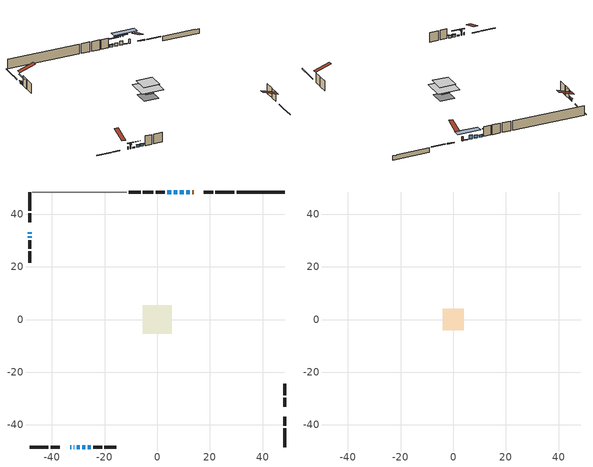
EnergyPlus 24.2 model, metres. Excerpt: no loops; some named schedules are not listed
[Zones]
conditioned space
 floor outside (Floor1 construction): -1.96,-1.96 -1.96,1.96 1.96,1.96 1.96,-1.96 z0.31
 floor adiabatic (AdiabaticFloorConstruction): -5.44,-5.44 -5.44,5.44 5.44,5.44 5.44,-5.44 z2.75
 floor foundation (Slab1 construction): -3.65,-3.65 -3.65,3.65 3.65,3.65 3.65,-3.65 z-1.98
 wall outside (RimJoist1 construction): 29.2,48.41 22.11,48.41 / -48.41,-48.41 -41.32,-48.41 / -48.41,48.41 -48.41,41.32 / 48.41,-48.41 48.41,-41.32 z0.31:0.61
 wall outside (RimJoist2 construction): 21.18,48.41 17.75,48.41 / -40.4,-48.41 -36.97,-48.41 / -48.41,40.4 -48.41,36.97 / 48.41,-40.4 48.41,-36.97 z0.31:0.61
 wall outside (AdiabaticWallConstruction 1): 13.82,48.41 13.23,48.41 z0.31:2.34
 wall outside (AdiabaticWallConstruction): -33.04,-48.41 -32.62,-48.41 z0.31:1.53; -31.7,-48.41 -31.49,-48.41 / 10.05,48.41 8.58,48.41 z0.31:2.39; -48.41,33.04 -48.41,32.48 / 5.25,48.41 3.72,48.41 z0.31:1.28; 12.31,48.41 10.98,48.41 z0.31:0.62; 7.65,48.41 6.18,48.41 / -48.41,31.55 -48.41,31.09 z0.31:1.78; -30.56,-48.41 -29.42,-48.41 z0.31:0.77; -28.49,-48.41 -27.32,-48.41 / -26.39,-48.41 -25.22,-48.41 z0.31:1.43
 wall outside (Wall1 construction): 2.8,48.41 -0.53,48.41 / -24.29,-48.41 -20.97,-48.41 / -48.41,30.16 -48.41,26.84 / 48.41,-33.03 48.41,-29.71 z0.31:5.19
 wall outside (Wall3 construction): -6.35,48.41 -10.74,48.41 / -20.04,-48.41 -15.64,-48.41 / -48.41,25.91 -48.41,21.51 / 48.41,-28.78 48.41,-24.39 z0.31:5.19
 wall foundation (FoundationWall1 construction): 30.12,48.41,-1.98 30.12,48.41,0.31 46.58,48.41,0.31 46.58,48.41,0.09 48.41,48.41,0.09 48.41,48.41,-1.98
 wall othersidecoefficients (Wall2 construction): -1.46,48.41 -5.42,48.41 z0.31:5.19
 wall adiabatic (Wall4 construction): -11.67,48.41 -47.48,48.41 z0.31:5.19
 window (WindowConstruction 9): -33.03,-48.41 -32.62,-48.41 z0.31:1.53
 window (WindowConstruction 7): -31.69,-48.41 -31.49,-48.41 z0.31:2.39
 window (WindowConstruction 8): -48.41,33.03 -48.41,32.48 z0.31:1.28
 window (WindowConstruction 10): 12.3,48.41 10.98,48.41 z0.31:0.61
 window (WindowConstruction): 10.05,48.41 8.58,48.41 z0.31:2.39
 window (WindowConstruction 1): 7.65,48.41 6.18,48.41 z0.31:1.78
 window (WindowConstruction 2): -30.56,-48.41 -29.42,-48.41 z0.31:0.77
 window (WindowConstruction 3): -48.41,31.55 -48.41,31.09 z0.31:1.78
 window (WindowConstruction 4): 5.25,48.41 3.73,48.41 z0.31:1.28
 window (WindowConstruction 5): -28.49,-48.41 -27.32,-48.41 z0.31:1.43
 window (WindowConstruction 6): -26.39,-48.41 -25.22,-48.41 z0.31:1.43
 door (Door): 13.82,48.41 13.23,48.41 z0.31:2.34
 ceiling adiabatic (AdiabaticFloorConstruction): 5.44,-5.44 5.44,5.44 -5.44,5.44 -5.44,-5.44 z2.75
attic - vented
 floor to conditioned space (Floor2 construction Reversed): -4.04,-4.04 -4.04,4.04 4.04,4.04 4.04,-4.04 z5.19
 roof outside (Roof1 construction): 14.75,48.41,5.19 14.75,40.55,7.81 16.82,40.55,7.81 16.82,48.41,5.19; -33.96,-48.41,5.19 -33.96,-40.55,7.81 -36.04,-40.55,7.81 -36.04,-48.41,5.19; -48.41,33.96,5.19 -40.55,33.96,7.81 -40.55,36.04,7.81 -48.41,36.04,5.19; 48.41,-33.96,5.19 40.55,-33.96,7.81 40.55,-36.04,7.81 48.41,-36.04,5.19
shading: -31.29,-48.41 -31.9,-48.41 -31.9,-48.82 -31.29,-48.82 z2.59; -48.41,32.28 -48.41,33.24 -48.82,33.24 -48.82,32.28 z1.48; 5.9,48.41 17.38,48.41 17.38,51.46 5.9,51.46 z5.7; 5.94,48.41 12.69,48.41 12.69,48.82 5.94,48.82 z5.03; 3.54,48.41 10.29,48.41 10.29,48.82 3.54,48.82 z4.42; -26.78,-48.41 -33.2,-48.41 -33.2,-48.82 -26.78,-48.82 z3.41; -48.41,28.45 -48.41,34.19 -48.82,34.19 -48.82,28.45 z4.42; 3.52,48.41 5.45,48.41 5.45,48.82 3.52,48.82 z1.48; -27.12,-48.41 -28.69,-48.41 -28.69,-48.82 -27.12,-48.82 z1.63; -25.02,-48.41 -26.59,-48.41 -26.59,-48.82 -25.02,-48.82 z1.63
[Building]
Building 1: Terrain=Suburbs
[Site:Location]
Toronto City Centre_ON: Latitude {deg}=43.63; Longitude {deg}=-79.39; Time Zone {hr}=-5; Elevation {m}=77; Keep Site Location Information=Yes
[Site:GroundTemperature:Shallow]
5.01852, 3.26908, 3.12898, 3.95918, 7.29196, 10.6092, 13.4851, 15.3069, 15.4617, 13.9799, 11.1774, 7.9619
[Site:WaterMainsTemperature]
Calculation Method=Schedule; Temperature Schedule=mains temperature schedule
[Material] Roughness=Rough; Thermal Absorptance=0.9
Name | Thickness {m} | Conductivity {W/m-K} | Density {kg/m3} | Specific Heat {J/kg-K} | Solar Absorptance | Visible Absorptance
asphalt or fiberglass shingles | 0.00635 | 0.162714 | 1121.4 | 1465.45 | 0.4 | 0.4
ceiling loosefill ins | 0.0846667 | 0.0480833 | 16.02 | 1046.75 | 0.7 | 0.7
ceiling stud and cavity | 0.1397 | 0.0898496 | 65.682 | 1177.47 | 0.7 | 0.7
concrete 4.0 in. | 0.1016 | 1.803125 | 2242.8 | 837.4 | 0.7 | 0.7
concrete 8.0 in. | 0.2032 | 1.803125 | 2242.8 | 837.4 | 0.7 | 0.7
door material | 0.04445 | 0.053851 | 512.64 | 1214.23 | 0.7 | 0.7
exterior vertical ins | 0.0219533 | 0.029427 | 32.04 | 1214.23 | 0.7 | 0.7
floor covering | 0.0127 | 0.0433444 | 54.468 | 1339.84 | 0.6 | 0.6
floor rigid ins | 0.103632 | 0.029427 | 32.04 | 1214.23 | 0.7 | 0.7
floor rigid ins 1; wall rigid ins 2 | 0.512978 | 0.029427 | 32.04 | 1214.23 | 0.7 | 0.7
floor stud and cavity | 0.1397 | 0.131094 | 92.3553 | 1139.71 | 0.7 | 0.7
floor stud and cavity 1 | 0.1397 | 1.75129 | 37.0049 | 1207.88 | 0.7 | 0.7
furniture material conditioned space 1 | 0.1524 | 0.115458 | 640.8 | 1214.23 | 0.6 | 0.6
gypsum board | 0.0127 | 0.160291 | 801 | 837.4 | 0.6 | 0.6
gypsum board 1 | 0.0127 | 0.160291 | 801 | 837.4 | 0.7 | 0.7
osb sheathing 0.5 in. | 0.0127 | 0.115458 | 512.64 | 1214.23 | 0.7 | 0.7
osb sheathing 0.75 in. | 0.01905 | 0.115458 | 512.64 | 1214.23 | 0.7 | 0.7
osb sheathing 2.0 in. | 0.0508 | 0.115458 | 512.64 | 1214.23 | 0.7 | 0.7
rim joist rigid ins; wall rigid ins | 0.051816 | 0.029427 | 32.04 | 1214.23 | 0.7 | 0.7
rim joist stud and cavity | 0.0508 | 0.0405436 | 125.044 | 1163.47 | 0.6 | 0.6
rim joist stud and cavity 1 | 0.0508 | 0.0349451 | 125.044 | 1163.47 | 0.6 | 0.6
wall rigid ins 1 | 0.051816 | 0.029427 | 32.04 | 1214.23 | 0.4 | 0.4
wall stud and cavity | 0.1397 | 0.168807 | 139.0536 | 1170.24 | 0.7 | 0.7
wall stud and cavity 1 | 0.1397 | 0.180915 | 139.0536 | 1170.24 | 0.7 | 0.7
wall stud and cavity 2 | 0.1397 | 0.16529 | 139.0536 | 1170.24 | 0.7 | 0.7
wall stud and cavity 3 | 0.1397 | 0.138572 | 139.0536 | 1170.24 | 0.7 | 0.7
wall stud and cavity 4 | 0.0889 | 0.380278 | 52.3479 | 1209.89 | 0.7 | 0.7
wall stud and cavity 5 | 0.0889 | 0.391764 | 83.0341 | 1211.67 | 0.7 | 0.7
wood siding | 0.0254 | 0.102417 | 544.68 | 1172.36 | 0.4 | 0.4
wood siding 1; wood siding 2; wood siding 3 | 0.0254 | 0.102417 | 544.68 | 1172.36 | 0.7 | 0.7
[WindowMaterial:SimpleGlazingSystem]
Name | U-Factor {W/m2-K} | Solar Heat Gain Coefficient
WindowMaterial | 2.98606 | 0.58
WindowMaterial 1 | 2.961077 | 0.6
WindowMaterial 10 | 2.27915 | 0.17
WindowMaterial 2 | 3.000823 | 0.59
WindowMaterial 3 | 2.99571 | 0.6
WindowMaterial 4 | 2.97584 | 0.57
WindowMaterial 5 | 2.99287 | 0.52
WindowMaterial 6 | 2.975272 | 0.61
WindowMaterial 7 | 3.1547 | 0.45
WindowMaterial 8 | 2.983789 | 0.6
WindowMaterial 9 | 3.308 | 0.6
[Construction]
AdiabaticFloorConstruction: floor stud and cavity 1, floor rigid ins 1, osb sheathing 0.75 in., floor covering
AdiabaticWallConstruction: wood siding 2, wall rigid ins 2, wall stud and cavity 4, gypsum board
AdiabaticWallConstruction 1: wood siding 3, wall rigid ins 2, wall stud and cavity 4, gypsum board
Door: door material
Floor1 construction: floor stud and cavity, floor rigid ins, osb sheathing 0.75 in., floor covering
Floor2 construction Reversed: gypsum board, ceiling stud and cavity, ceiling loosefill ins
FoundationWall1 construction: concrete 8.0 in., gypsum board 1
furniture construction conditioned space 1: furniture material conditioned space 1
PartitionWallConstruction: gypsum board, wall stud and cavity 5, gypsum board
RimJoist1 construction: wood siding 1, rim joist rigid ins, osb sheathing 2.0 in., rim joist stud and cavity
RimJoist2 construction: wood siding 1, rim joist rigid ins, osb sheathing 2.0 in., rim joist stud and cavity 1
Roof1 construction: asphalt or fiberglass shingles
Slab1 construction: concrete 4.0 in.
Wall1 construction: wood siding, wall rigid ins, osb sheathing 0.5 in., wall stud and cavity, gypsum board
Wall2 construction: wall rigid ins 1, osb sheathing 0.5 in., wall stud and cavity 1, gypsum board
Wall3 construction: wood siding, wall rigid ins, osb sheathing 0.5 in., wall stud and cavity 2, gypsum board
Wall4 construction: wall rigid ins 1, osb sheathing 0.5 in., wall stud and cavity 3, gypsum board
WindowConstruction: WindowMaterial
WindowConstruction 1: WindowMaterial 1
WindowConstruction 10: WindowMaterial 10
WindowConstruction 2: WindowMaterial 2
WindowConstruction 3: WindowMaterial 3
WindowConstruction 4: WindowMaterial 4
WindowConstruction 5: WindowMaterial 5
WindowConstruction 6: WindowMaterial 6
WindowConstruction 7: WindowMaterial 7
WindowConstruction 8: WindowMaterial 8
WindowConstruction 9: WindowMaterial 9
[Zone] Multiplier=1; Part of Total Floor Area=Yes
Name | Volume {m3}
attic - vented | 27.76
conditioned space | 410.5
[Space]
Name | Zone | Volume {m3}
attic - vented 1 | attic - vented | 27.76
conditioned space 1 | conditioned space | 410.5
[ZoneInfiltration:EffectiveLeakageArea]
infil attic - vented 1: Zone or Space=attic - vented 1; Schedule=Always On Discrete; Effective Air Leakage Area {cm2}=2746.11; Stack Coefficient=0.000182328; Wind Coefficient=9.12319e-06
[ZoneMixing]
whole house fan mix: Zone or Space=attic - vented; Schedule=Always On Continuous; Design Flow Rate Calculation Method=Flow/Zone; Design Flow Rate {m3/s}=0; Source Zone or Space=conditioned space
[SurfaceProperty:ExposedFoundationPerimeter]
Slab1: Exposed Perimeter Calculation Method=TotalExposedPerimeter; Total Exposed Perimeter {m}=18.288
[SurfaceProperty:OtherSideCoefficients]
other non-freezing space: Combined Convective/Radiative Film Coefficient {W/m2-K}=8.35; Constant Temperature Coefficient=1; External Dry-Bulb Temperature Coefficient=0; Ground Temperature Coefficient=0; Wind Speed Coefficient=0; Zone Air Temperature Coefficient=0; Constant Temperature Schedule=other non-freezing space; Previous Other Side Temperature Coefficient=0
[InternalMass] Zone or ZoneList=conditioned space; Space or SpaceList=conditioned space 1
Name | Construction | Surface Area {m2}
furniture mass conditioned space 1 | furniture construction conditioned space 1 | 74.8238
partition wall mass | PartitionWallConstruction | 187.06
[Lights]
interior lighting: Zone or ZoneList or Space or SpaceList=conditioned space 1; Schedule=interior lighting schedule; Design Level Calculation Method=LightingLevel; Lighting Level {W}=343.2; Return Air Fraction=0; Fraction Radiant=0.6; Fraction Visible=0.2; Fraction Replaceable=1
[People]
occupants: Zone or ZoneList or Space or SpaceList=conditioned space 1; Number of People Schedule=occupants schedule; Number of People Calculation Method=People; Number of People=3; Fraction Radiant=0.314171; Sensible Heat Fraction=0.56303; Activity Level Schedule=occupants activity schedule; Carbon Dioxide Generation Rate {m3/s-W}=0; Enable ASHRAE 55 Comfort Warnings=No; Mean Radiant Temperature Calculation Type=EnclosureAveraged
[ElectricEquipment] Zone or ZoneList or Space or SpaceList=conditioned space 1; Design Level Calculation Method=EquipmentLevel
Name | Schedule | Design Level {W} | Fraction Latent | Fraction Radiant | Fraction Lost
clothes dryer | clothes dryer schedule | 140.772 | 0.015 | 0.081 | 0.85
clothes washer | clothes washer schedule | 32.1985 | 0.03 | 0.162 | 0.7
cooking range | cooking range schedule | 208.969 | 0.08 | 0.432 | 0.2
dishwasher | dishwasher schedule | 66.8632 | 0.3 | 0.18 | 0.4
fridge | fridge schedule | 72.9452 | 0 | 0.6 | 0
mech vent bath fan 0 | mech vent bath fan 0 schedule | 50.2 | 0 | 0 | 1
mech vent bath fan 1 | mech vent bath fan 1 schedule | 50.2 | 0 | 0 | 1
mech vent house fan | mech vent house fan schedule | 0.95 | 0 | 0 | 1
mech vent house fan cfis | mech vent house fan cfis schedule | 0 | 0 | 0 | 0
mech vent range fan 0 | mech vent range fan 0 schedule | 57 | 0 | 0 | 1
misc plug loads | misc plug loads schedule | 494.7 | 0.045 | 0.513 | 0.1
whole house fan | Always On Discrete | 0 | 0 | 0 | 1
[OtherEquipment] Zone or ZoneList or Space or SpaceList=conditioned space 1; Design Level Calculation Method=EquipmentLevel
Name | Fuel Type | Schedule | Design Level {W} | Fraction Latent | Fraction Radiant | Fraction Lost
clothes dryer 1 | Electricity | clothes dryer schedule | 0 | 0.015 | 0.081 | 0.85
cooking range 1 | Electricity | cooking range schedule | 0 | 0.08 | 0.432 | 0.2
general water use latent | None | general water use schedule | 59.3978 | 1 | 0 | 0
general water use sensible | None | general water use schedule | -58.539 | 0 | 0.6 | 0
mech vent house fan latent load | None | Always On Discrete | 0 | 1 | 0 | 0
mech vent house fan sensible load | None | Always On Discrete | 0 | 0 | 0 | 0
water heater energy adjustment1 | NaturalGas | Always On Discrete | 0.01 | 0 | 0 | 1
[ZoneInfiltration:DesignFlowRate] Zone or ZoneList or Space or SpaceList=conditioned space 1; Schedule=Always On Discrete; Design Flow Rate Calculation Method=Flow/Zone; Design Flow Rate {m3/s}=0
infil flow; natural vent flow; whole house fan flow
[AvailabilityManager:Scheduled]
central ac and furnace airloop Availability Manager: Schedule=Always On Discrete
[Foundation:Kiva]
Foundation Kiva 1: Initial Indoor Air Temperature {C}=18; Wall Height Above Grade {m}=0.309982; Wall Depth Below Slab {m}=0.2032; Custom Block Material Name 1=exterior vertical ins; Custom Block Depth 1 {m}=2.28999; Custom Block X Position 1 {m}=0.2159; Custom Block Z Position 1 {m}=0
[Foundation:Kiva:Settings]
Soil Conductivity {W/m-K}=0.849921; Soil Density {kg/m3}=1842.3; Soil Specific Heat {J/kg-K}=418.7; Ground Solar Absorptivity=0.9; Ground Thermal Absorptivity=0.9; Ground Surface Roughness {m}=0.03; Far-Field Width {m}=40; Deep-Ground Boundary Condition=ZeroFlux; Deep-Ground Depth {m}=40; Minimum Cell Dimension {m}=0.2; Maximum Cell Growth Coefficient=3; Simulation Timestep=Timestep
[Exterior:Lights]
exterior lighting: Schedule=exterior lighting schedule; Design Level {W}=75.6
[EnergyManagementSystem:GlobalVariable]
central_ac_and_furnace_airloop_Fan_RTF
infil_program_Qfan
infil_program_Qinf
natural_vent_program_Qnv
natural_vent_program_Qwhf
[EnergyManagementSystem:Sensor]
Name | Output:Variable or Output:Meter Index Key | Output:Variable or Output:Meter
airflow_gain | infil flow | Infiltration Sensible Heat Gain Energy
airflow_gain_1 | natural vent flow | Infiltration Sensible Heat Gain Energy
airflow_gain_2 | whole house fan flow | Infiltration Sensible Heat Gain Energy
airflow_loss | infil flow | Infiltration Sensible Heat Loss Energy
airflow_loss_1 | natural vent flow | Infiltration Sensible Heat Loss Energy
airflow_loss_2 | whole house fan flow | Infiltration Sensible Heat Loss Energy
clg_load_cond |  | Cooling:EnergyTransfer:Zone:CONDITIONED SPACE
clg_sp_s; clg_sp_s_1 | cooling setpoint | Schedule Value
clothes_dryer_exhaust_0_sch_s | clothes dryer exhaust 0 schedule | Schedule Value
cool_season | cooling season schedule | Schedule Value
htg_load_cond |  | Heating:EnergyTransfer:Zone:CONDITIONED SPACE
htg_sp_s; htg_sp_s_1 | heating setpoint | Schedule Value
ig_ee_conv | clothes dryer | Electric Equipment Convective Heating Energy
ig_ee_conv_2 | cooking range | Electric Equipment Convective Heating Energy
ig_ee_conv_4 | fridge | Electric Equipment Convective Heating Energy
ig_ee_conv_5 | misc plug loads | Electric Equipment Convective Heating Energy
ig_ee_conv_6 | whole house fan | Electric Equipment Convective Heating Energy
ig_ee_rad | clothes dryer | Electric Equipment Radiant Heating Energy
ig_ee_rad_2 | cooking range | Electric Equipment Radiant Heating Energy
ig_ee_rad_4 | fridge | Electric Equipment Radiant Heating Energy
ig_ee_rad_5 | misc plug loads | Electric Equipment Radiant Heating Energy
ig_ee_rad_6 | whole house fan | Electric Equipment Radiant Heating Energy
ig_lgt_conv | interior lighting | Lights Convective Heating Energy
ig_lgt_rad | interior lighting | Lights Radiant Heating Energy
ig_lgt_vis | interior lighting | Lights Visible Radiation Heating Energy
ig_oe_conv | clothes dryer 1 | Other Equipment Convective Heating Energy
ig_oe_conv_1 | cooking range 1 | Other Equipment Convective Heating Energy
ig_oe_conv_2 | general water use latent | Other Equipment Convective Heating Energy
ig_oe_conv_3 | general water use sensible | Other Equipment Convective Heating Energy
ig_oe_conv_4 | water heater energy adjustment1 | Other Equipment Convective Heating Energy
ig_oe_rad | clothes dryer 1 | Other Equipment Radiant Heating Energy
ig_oe_rad_1 | cooking range 1 | Other Equipment Radiant Heating Energy
ig_oe_rad_2 | general water use latent | Other Equipment Radiant Heating Energy
ig_oe_rad_3 | general water use sensible | Other Equipment Radiant Heating Energy
ig_oe_rad_4 | water heater energy adjustment1 | Other Equipment Radiant Heating Energy
ig_ppl_conv | occupants | People Convective Heating Energy
ig_ppl_rad | occupants | People Radiant Heating Energy
im_conv | furniture mass conditioned space 1 | Surface Inside Face Convection Heat Gain Energy
im_conv_1 | partition wall mass | Surface Inside Face Convection Heat Gain Energy
im_ig | furniture mass conditioned space 1 | Surface Inside Face Internal Gains Radiation Heat Gain Energy
im_ig_1 | partition wall mass | Surface Inside Face Internal Gains Radiation Heat Gain Energy
im_lgt | furniture mass conditioned space 1 | Surface Inside Face Lights Radiation Heat Gain Energy
im_lgt_1 | partition wall mass | Surface Inside Face Lights Radiation Heat Gain Energy
im_sol | furniture mass conditioned space 1 | Surface Inside Face Solar Radiation Heat Gain Energy
im_sol_1 | partition wall mass | Surface Inside Face Solar Radiation Heat Gain Energy
im_surf | furniture mass conditioned space 1 | Surface Inside Face Net Surface Thermal Radiation Heat Gain Energy
im_surf_1 | partition wall mass | Surface Inside Face Net Surface Thermal Radiation Heat Gain Energy
mech_vent_bath_fan_0_sch_s | mech vent bath fan 0 schedule | Schedule Value
mech_vent_bath_fan_1_sch_s | mech vent bath fan 1 schedule | Schedule Value
mech_vent_range_fan_0_sch_s | mech vent range fan 0 schedule | Schedule Value
mv_conv | mech vent bath fan 0 | Electric Equipment Convective Heating Energy
mv_conv_1 | mech vent bath fan 1 | Electric Equipment Convective Heating Energy
mv_conv_2 | mech vent house fan | Electric Equipment Convective Heating Energy
mv_conv_3 | mech vent house fan cfis | Electric Equipment Convective Heating Energy
mv_conv_4 | mech vent range fan 0 | Electric Equipment Convective Heating Energy
mv_conv_5 | mech vent house fan latent load | Other Equipment Convective Heating Energy
mv_conv_6 | mech vent house fan sensible load | Other Equipment Convective Heating Energy
mv_rad | mech vent bath fan 0 | Electric Equipment Radiant Heating Energy
mv_rad_1 | mech vent bath fan 1 | Electric Equipment Radiant Heating Energy
mv_rad_2 | mech vent house fan | Electric Equipment Radiant Heating Energy
mv_rad_3 | mech vent house fan cfis | Electric Equipment Radiant Heating Energy
mv_rad_4 | mech vent range fan 0 | Electric Equipment Radiant Heating Energy
mv_rad_5 | mech vent house fan latent load | Other Equipment Radiant Heating Energy
mv_rad_6 | mech vent house fan sensible load | Other Equipment Radiant Heating Energy
natural_vent_s | natural vent schedule | Schedule Value
oa_temp |  | Site Outdoor Air Drybulb Temperature
out_pb_s |  | Site Outdoor Air Barometric Pressure
out_wt_s |  | Site Outdoor Air Humidity Ratio
site_vw_s |  | Site Wind Speed
ss_back_out | Window1 | Surface Window Shortwave from Zone Back Out Window Heat Transfer Rate
ss_back_out_1 | Window11 | Surface Window Shortwave from Zone Back Out Window Heat Transfer Rate
ss_back_out_10 | Window9 | Surface Window Shortwave from Zone Back Out Window Heat Transfer Rate
ss_back_out_2 | Window12 | Surface Window Shortwave from Zone Back Out Window Heat Transfer Rate
ss_back_out_3 | Window13 | Surface Window Shortwave from Zone Back Out Window Heat Transfer Rate
ss_back_out_4 | Window2 | Surface Window Shortwave from Zone Back Out Window Heat Transfer Rate
ss_back_out_5 | Window3 | Surface Window Shortwave from Zone Back Out Window Heat Transfer Rate
ss_back_out_6 | Window4 | Surface Window Shortwave from Zone Back Out Window Heat Transfer Rate
ss_back_out_7 | Window5 | Surface Window Shortwave from Zone Back Out Window Heat Transfer Rate
ss_back_out_8 | Window6 | Surface Window Shortwave from Zone Back Out Window Heat Transfer Rate
ss_back_out_9 | Window7 | Surface Window Shortwave from Zone Back Out Window Heat Transfer Rate
ss_conv | Door1 | Surface Inside Face Convection Heat Gain Energy
ss_conv_1 | Window1 | Surface Inside Face Convection Heat Gain Energy
ss_conv_10 | Window7 | Surface Inside Face Convection Heat Gain Energy
ss_conv_11 | Window9 | Surface Inside Face Convection Heat Gain Energy
ss_conv_2 | Window11 | Surface Inside Face Convection Heat Gain Energy
ss_conv_3 | Window12 | Surface Inside Face Convection Heat Gain Energy
ss_conv_4 | Window13 | Surface Inside Face Convection Heat Gain Energy
ss_conv_5 | Window2 | Surface Inside Face Convection Heat Gain Energy
ss_conv_6 | Window3 | Surface Inside Face Convection Heat Gain Energy
ss_conv_7 | Window4 | Surface Inside Face Convection Heat Gain Energy
ss_conv_8 | Window5 | Surface Inside Face Convection Heat Gain Energy
ss_conv_9 | Window6 | Surface Inside Face Convection Heat Gain Energy
ss_ig | Door1 | Surface Inside Face Internal Gains Radiation Heat Gain Energy
ss_ig_1 | Window1 | Surface Inside Face Internal Gains Radiation Heat Gain Energy
ss_ig_10 | Window7 | Surface Inside Face Internal Gains Radiation Heat Gain Energy
ss_ig_11 | Window9 | Surface Inside Face Internal Gains Radiation Heat Gain Energy
ss_ig_2 | Window11 | Surface Inside Face Internal Gains Radiation Heat Gain Energy
ss_ig_3 | Window12 | Surface Inside Face Internal Gains Radiation Heat Gain Energy
ss_ig_4 | Window13 | Surface Inside Face Internal Gains Radiation Heat Gain Energy
ss_ig_5 | Window2 | Surface Inside Face Internal Gains Radiation Heat Gain Energy
ss_ig_6 | Window3 | Surface Inside Face Internal Gains Radiation Heat Gain Energy
ss_ig_7 | Window4 | Surface Inside Face Internal Gains Radiation Heat Gain Energy
ss_ig_8 | Window5 | Surface Inside Face Internal Gains Radiation Heat Gain Energy
ss_ig_9 | Window6 | Surface Inside Face Internal Gains Radiation Heat Gain Energy
ss_lgt | Door1 | Surface Inside Face Lights Radiation Heat Gain Energy
ss_sol | Door1 | Surface Inside Face Solar Radiation Heat Gain Energy
ss_surf | Door1 | Surface Inside Face Net Surface Thermal Radiation Heat Gain Energy
ss_surf_1 | Window1 | Surface Inside Face Net Surface Thermal Radiation Heat Gain Energy
ss_surf_10 | Window7 | Surface Inside Face Net Surface Thermal Radiation Heat Gain Energy
ss_surf_11 | Window9 | Surface Inside Face Net Surface Thermal Radiation Heat Gain Energy
ss_surf_2 | Window11 | Surface Inside Face Net Surface Thermal Radiation Heat Gain Energy
ss_surf_3 | Window12 | Surface Inside Face Net Surface Thermal Radiation Heat Gain Energy
ss_surf_4 | Window13 | Surface Inside Face Net Surface Thermal Radiation Heat Gain Energy
ss_surf_5 | Window2 | Surface Inside Face Net Surface Thermal Radiation Heat Gain Energy
ss_surf_6 | Window3 | Surface Inside Face Net Surface Thermal Radiation Heat Gain Energy
ss_surf_7 | Window4 | Surface Inside Face Net Surface Thermal Radiation Heat Gain Energy
ss_surf_8 | Window5 | Surface Inside Face Net Surface Thermal Radiation Heat Gain Energy
ss_surf_9 | Window6 | Surface Inside Face Net Surface Thermal Radiation Heat Gain Energy
ss_trans_in | Window1 | Surface Window Transmitted Solar Radiation Rate
ss_trans_in_1 | Window11 | Surface Window Transmitted Solar Radiation Rate
ss_trans_in_10 | Window9 | Surface Window Transmitted Solar Radiation Rate
ss_trans_in_2 | Window12 | Surface Window Transmitted Solar Radiation Rate
ss_trans_in_3 | Window13 | Surface Window Transmitted Solar Radiation Rate
ss_trans_in_4 | Window2 | Surface Window Transmitted Solar Radiation Rate
ss_trans_in_5 | Window3 | Surface Window Transmitted Solar Radiation Rate
ss_trans_in_6 | Window4 | Surface Window Transmitted Solar Radiation Rate
ss_trans_in_7 | Window5 | Surface Window Transmitted Solar Radiation Rate
ss_trans_in_8 | Window6 | Surface Window Transmitted Solar Radiation Rate
ss_trans_in_9 | Window7 | Surface Window Transmitted Solar Radiation Rate
ss_trans_out | Window1 | Surface Inside Face Initial Transmitted Diffuse Transmitted Out Window Solar Radiation Rate
ss_trans_out_1 | Window11 | Surface Inside Face Initial Transmitted Diffuse Transmitted Out Window Solar Radiation Rate
ss_trans_out_10 | Window9 | Surface Inside Face Initial Transmitted Diffuse Transmitted Out Window Solar Radiation Rate
ss_trans_out_2 | Window12 | Surface Inside Face Initial Transmitted Diffuse Transmitted Out Window Solar Radiation Rate
ss_trans_out_3 | Window13 | Surface Inside Face Initial Transmitted Diffuse Transmitted Out Window Solar Radiation Rate
ss_trans_out_4 | Window2 | Surface Inside Face Initial Transmitted Diffuse Transmitted Out Window Solar Radiation Rate
ss_trans_out_5 | Window3 | Surface Inside Face Initial Transmitted Diffuse Transmitted Out Window Solar Radiation Rate
ss_trans_out_6 | Window4 | Surface Inside Face Initial Transmitted Diffuse Transmitted Out Window Solar Radiation Rate
ss_trans_out_7 | Window5 | Surface Inside Face Initial Transmitted Diffuse Transmitted Out Window Solar Radiation Rate
ss_trans_out_8 | Window6 | Surface Inside Face Initial Transmitted Diffuse Transmitted Out Window Solar Radiation Rate
